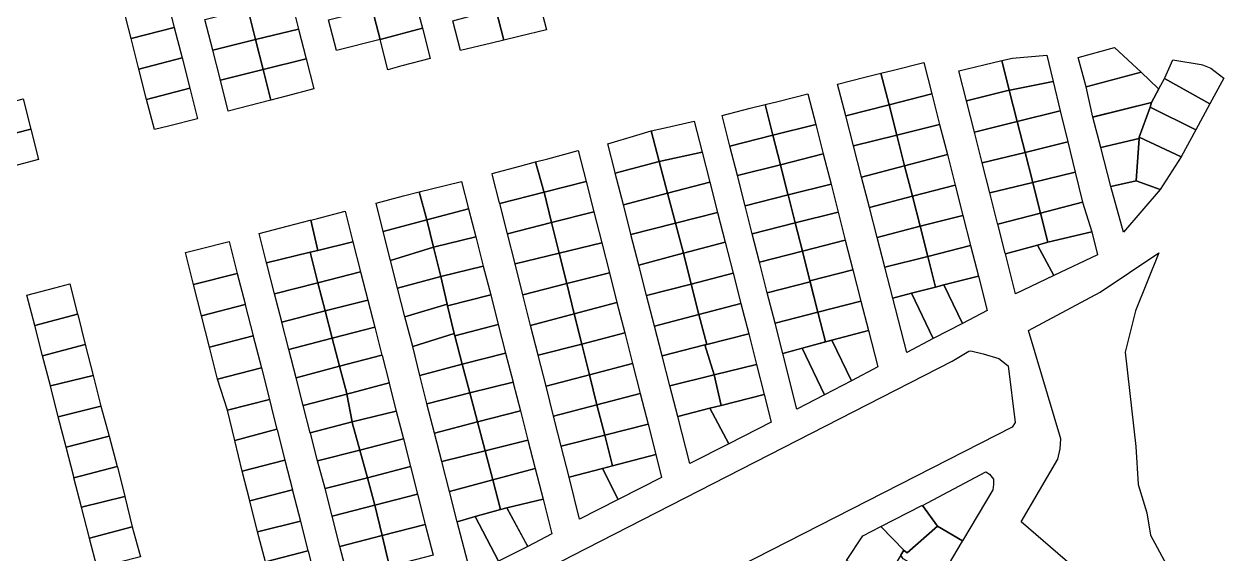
# Model space of a CAD drawing. Header units: millimetres. Extents: x 522658 to 553925, y 7796479 to 7820139.
# Drawn here: x 544265.5 to 544726.8, y 7802716.4 to 7802920 of the extents above; entities that cross this region are included whole.
import ezdxf

# ---------------------------------------------------------------- set-up
doc = ezdxf.new("R2010")
doc.units = ezdxf.units.MM
doc.layers.add('ZONA RESIDENCIAL 2 (ZR_2)', color=2, linetype='Continuous')

msp = doc.modelspace()

# ---------------------------------------------------------------- linework, layer by layer
at = {"layer": 'ZONA RESIDENCIAL 2 (ZR_2)'}
for points in [[(544323.22, 7802918.75), (544306.63, 7802914.49), (544303.47, 7802926.83), (544320.09, 7802930.98), (544323.22, 7802918.75)], [(544371.05, 7802918.11), (544354.53, 7802914.06), (544351.57, 7802925.87), (544368.02, 7802929.99), (544371.05, 7802918.11)], [(544399.3, 7802925.87), (544415.66, 7802930), (544418.62, 7802918.38), (544402.34, 7802914.15), (544399.3, 7802925.87)], [(544446.88, 7802925.69), (544463.25, 7802929.7), (544466.31, 7802917.74), (544455.69, 7802915.21), (544449.96, 7802913.85), (544446.88, 7802925.69)], [(544354.53, 7802914.06), (544338.05, 7802910.01), (544335.05, 7802921.74), (544351.57, 7802925.87), (544354.53, 7802914.06)], [(544382.55, 7802921.64), (544399.3, 7802925.87), (544402.34, 7802914.15), (544385.59, 7802909.8), (544382.55, 7802921.64)], [(544430.38, 7802921.32), (544446.88, 7802925.69), (544449.96, 7802913.85), (544445.23, 7802912.72), (544433.3, 7802909.88), (544430.38, 7802921.32)], [(544326.24, 7802906.98), (544309.66, 7802902.64), (544306.63, 7802914.49), (544323.22, 7802918.75), (544326.24, 7802906.98)], [(544373.95, 7802906.71), (544357.41, 7802902.57), (544354.53, 7802914.06), (544371.05, 7802918.11), (544373.95, 7802906.71)], [(544402.34, 7802914.15), (544418.62, 7802918.38), (544421.57, 7802906.82), (544410.75, 7802903.91), (544405.37, 7802902.47), (544402.34, 7802914.15)], [(544357.41, 7802902.57), (544341, 7802898.46), (544338.05, 7802910.01), (544354.53, 7802914.06), (544357.41, 7802902.57)], [(544670.69, 7802907.18), (544684.75, 7802911.06), (544694.89, 7802901.5), (544673.82, 7802895.93), (544670.69, 7802907.18)], [(544329.22, 7802895.36), (544312.63, 7802891.03), (544309.66, 7802902.64), (544326.24, 7802906.98), (544329.22, 7802895.36)], [(544357.41, 7802902.57), (544373.95, 7802906.71), (544376.91, 7802895.09), (544366.32, 7802892.36), (544360.36, 7802890.82), (544357.41, 7802902.57)], [(544644.23, 7802894.61), (544641.35, 7802905.96), (544645.53, 7802906.97), (544658.66, 7802908.1), (544661.11, 7802898), (544644.42, 7802894.66), (544644.23, 7802894.61)], [(544341, 7802898.46), (544357.41, 7802902.57), (544360.36, 7802890.82), (544344.02, 7802886.61), (544341, 7802898.46)], [(544598.01, 7802888.99), (544594.9, 7802901.13), (544599.69, 7802902.33), (544611.37, 7802905.25), (544614.47, 7802893.15), (544598.01, 7802888.99)], [(544644.23, 7802894.61), (544627.82, 7802890.46), (544624.86, 7802902.1), (544634.44, 7802904.31), (544641.35, 7802905.96), (544644.23, 7802894.61)], [(544721.28, 7802889.34), (544703.88, 7802899.14), (544703.99, 7802899.35), (544707.08, 7802906.33), (544717.98, 7802904.53), (544718.49, 7802904.33), (544719.79, 7802903.84), (544721.7, 7802903.11), (544726.79, 7802899.23), (544721.28, 7802889.34)], [(544598.01, 7802888.99), (544581.39, 7802884.8), (544578.25, 7802896.97), (544588.71, 7802899.58), (544594.9, 7802901.13), (544598.01, 7802888.99)], [(544647.28, 7802882.6), (544644.23, 7802894.61), (544644.42, 7802894.66), (544661.11, 7802898), (544663.85, 7802886.71), (544647.28, 7802882.6)], [(544673.82, 7802895.93), (544694.89, 7802901.5), (544701.54, 7802895.24), (544701.71, 7802895.08), (544698.98, 7802889.88), (544676.62, 7802884.35), (544676.41, 7802884.29), (544673.82, 7802895.93)], [(544721.28, 7802889.34), (544716, 7802879.39), (544698.41, 7802888.03), (544698.98, 7802889.88), (544701.71, 7802895.08), (544703.88, 7802899.14), (544721.28, 7802889.34)], [(544312.63, 7802891.03), (544329.22, 7802895.36), (544332.22, 7802883.66), (544321.01, 7802880.82), (544315.59, 7802879.46), (544312.63, 7802891.03)], [(544569.86, 7802881.42), (544553.37, 7802877.29), (544550.36, 7802889.08), (544555.25, 7802890.31), (544566.85, 7802893.22), (544569.86, 7802881.42)], [(544600.98, 7802877.36), (544598.01, 7802888.99), (544614.47, 7802893.15), (544617.48, 7802881.4), (544600.98, 7802877.36)], [(544647.28, 7802882.6), (544630.86, 7802878.53), (544627.82, 7802890.46), (544644.23, 7802894.61), (544647.28, 7802882.6)], [(544268.07, 7802879.7), (544251.47, 7802875.39), (544248.52, 7802886.95), (544265.12, 7802891.26), (544268.07, 7802879.7)], [(544553.37, 7802877.29), (544536.82, 7802873.14), (544533.81, 7802884.93), (544544.68, 7802887.66), (544550.36, 7802889.08), (544553.37, 7802877.29)], [(544600.98, 7802877.36), (544584.36, 7802873.28), (544581.39, 7802884.8), (544598.01, 7802888.99), (544600.98, 7802877.36)], [(544698.41, 7802888.03), (544694.22, 7802876.59), (544694.13, 7802876.1), (544679.45, 7802872.61), (544676.41, 7802884.29), (544698.98, 7802889.88), (544698.41, 7802888.03)], [(544694.22, 7802876.59), (544698.41, 7802888.03), (544716, 7802879.39), (544710.34, 7802868.98), (544694.22, 7802876.59)], [(544650.3, 7802870.73), (544647.28, 7802882.6), (544663.85, 7802886.71), (544666.76, 7802874.73), (544650.3, 7802870.73)], [(544251.47, 7802875.39), (544268.07, 7802879.7), (544271.05, 7802868.04), (544254.46, 7802863.69), (544251.47, 7802875.39)], [(544509.65, 7802867.19), (544492.78, 7802862.73), (544492.58, 7802863.49), (544489.87, 7802874.05), (544501.09, 7802877.37), (544506.52, 7802878.98), (544509.65, 7802867.19)], [(544526.19, 7802870.77), (544509.65, 7802867.19), (544506.52, 7802878.98), (544511.29, 7802880.04), (544523.14, 7802882.66), (544526.19, 7802870.77)], [(544572.76, 7802870.1), (544556.26, 7802865.96), (544553.37, 7802877.29), (544569.86, 7802881.42), (544572.76, 7802870.1)], [(544604, 7802865.55), (544600.98, 7802877.36), (544617.48, 7802881.4), (544620.44, 7802869.87), (544604, 7802865.55)], [(544650.3, 7802870.73), (544633.86, 7802866.73), (544630.86, 7802878.53), (544647.28, 7802882.6), (544650.3, 7802870.73)], [(544556.26, 7802865.96), (544539.71, 7802861.81), (544536.82, 7802873.14), (544553.37, 7802877.29), (544556.26, 7802865.96)], [(544604, 7802865.55), (544587.48, 7802861.21), (544584.36, 7802873.28), (544600.98, 7802877.36), (544604, 7802865.55)], [(544653.24, 7802859.17), (544650.3, 7802870.73), (544666.76, 7802874.73), (544669.58, 7802863.14), (544653.24, 7802859.17)], [(544692.97, 7802859.73), (544683.33, 7802857.65), (544679.45, 7802872.61), (544694.13, 7802876.1), (544692.97, 7802859.73)], [(544692.97, 7802859.73), (544694.13, 7802876.1), (544694.22, 7802876.59), (544710.34, 7802868.98), (544702.23, 7802856.45), (544692.97, 7802859.73)], [(544481.55, 7802859.59), (544465.4, 7802855.42), (544465.36, 7802855.6), (544465.34, 7802855.67), (544462.12, 7802867.06), (544466.81, 7802868.3), (544478.54, 7802871.39), (544481.55, 7802859.59)], [(544509.65, 7802867.19), (544526.19, 7802870.77), (544529.15, 7802859.22), (544512.83, 7802855), (544509.65, 7802867.19)], [(544575.72, 7802858.51), (544559.22, 7802854.38), (544559.18, 7802854.53), (544556.26, 7802865.96), (544572.76, 7802870.1), (544575.72, 7802858.51)], [(544606.99, 7802853.89), (544604, 7802865.55), (544620.44, 7802869.87), (544623.44, 7802858.17), (544606.99, 7802853.89)], [(544653.24, 7802859.17), (544636.8, 7802855.17), (544633.86, 7802866.73), (544650.3, 7802870.73), (544653.24, 7802859.17)], [(544465.4, 7802855.42), (544448.36, 7802851.02), (544448.27, 7802851.39), (544445.62, 7802861.82), (544445.42, 7802862.65), (544456.12, 7802865.48), (544462.12, 7802867.06), (544465.34, 7802855.67), (544465.36, 7802855.6), (544465.4, 7802855.42)], [(544492.78, 7802862.73), (544509.65, 7802867.19), (544512.83, 7802855), (544495.88, 7802850.61), (544492.78, 7802862.73)], [(544559.22, 7802854.38), (544542.67, 7802850.22), (544539.71, 7802861.81), (544556.26, 7802865.96), (544559.18, 7802854.53), (544559.22, 7802854.38)], [(544606.99, 7802853.89), (544590.48, 7802849.6), (544587.48, 7802861.21), (544604, 7802865.55), (544606.99, 7802853.89)], [(544672.4, 7802851.64), (544656.24, 7802847.38), (544656.15, 7802847.71), (544653.24, 7802859.17), (544669.58, 7802863.14), (544672.4, 7802851.64)], [(544420.28, 7802844.77), (544417.4, 7802855.56), (544422.1, 7802856.75), (544433.69, 7802859.52), (544436.38, 7802849.02), (544420.28, 7802844.77)], [(544465.4, 7802855.42), (544481.55, 7802859.59), (544484.54, 7802847.85), (544468.31, 7802843.75), (544465.4, 7802855.42)], [(544532.11, 7802847.66), (544515.94, 7802843.52), (544512.83, 7802855), (544529.15, 7802859.22), (544532.11, 7802847.66)], [(544578.45, 7802847.81), (544561.97, 7802843.6), (544559.22, 7802854.38), (544575.72, 7802858.51), (544578.45, 7802847.81)], [(544609.95, 7802842.31), (544606.99, 7802853.89), (544623.44, 7802858.17), (544626.43, 7802846.51), (544609.95, 7802842.31)], [(544656.24, 7802847.38), (544639.84, 7802843.2), (544639.78, 7802843.43), (544636.8, 7802855.17), (544653.24, 7802859.17), (544656.15, 7802847.71), (544656.24, 7802847.38)], [(544683.33, 7802857.65), (544692.97, 7802859.73), (544702.23, 7802856.45), (544688.14, 7802840.01), (544683.33, 7802857.65)], [(544403.52, 7802840.34), (544400.8, 7802851.22), (544411.43, 7802854.05), (544417.4, 7802855.56), (544420.28, 7802844.77), (544403.52, 7802840.34)], [(544448.36, 7802851.02), (544465.4, 7802855.42), (544468.31, 7802843.75), (544451.3, 7802839.45), (544448.36, 7802851.02)], [(544515.94, 7802843.52), (544498.82, 7802839.14), (544498.74, 7802839.47), (544495.88, 7802850.61), (544512.83, 7802855), (544515.94, 7802843.52)], [(544561.97, 7802843.6), (544545.44, 7802839.37), (544542.67, 7802850.22), (544559.22, 7802854.38), (544561.97, 7802843.6)], [(544609.95, 7802842.31), (544593.47, 7802838.05), (544590.48, 7802849.6), (544606.99, 7802853.89), (544609.95, 7802842.31)], [(544656.24, 7802847.38), (544672.4, 7802851.64), (544675.98, 7802840.2), (544659.13, 7802836.2), (544656.24, 7802847.38)], [(544378.43, 7802833.08), (544375.69, 7802844.68), (544378.27, 7802845.35), (544388.94, 7802848.09), (544391.94, 7802836.37), (544378.43, 7802833.08)], [(544422.85, 7802834.27), (544420.28, 7802844.77), (544436.38, 7802849.02), (544439.13, 7802838.3), (544422.85, 7802834.27)], [(544487.56, 7802836.01), (544471.23, 7802832.01), (544468.31, 7802843.75), (544484.54, 7802847.85), (544487.56, 7802836.01)], [(544515.94, 7802843.52), (544532.11, 7802847.66), (544535.02, 7802836.27), (544519.05, 7802832.02), (544515.94, 7802843.52)], [(544581.21, 7802836.99), (544564.74, 7802832.75), (544561.97, 7802843.6), (544578.45, 7802847.81), (544581.21, 7802836.99)], [(544612.9, 7802830.77), (544609.95, 7802842.31), (544626.43, 7802846.51), (544629.4, 7802834.94), (544612.9, 7802830.77)], [(544659.13, 7802836.2), (544655.08, 7802835.11), (544642.75, 7802831.78), (544642.69, 7802832.02), (544639.84, 7802843.2), (544656.24, 7802847.38), (544659.13, 7802836.2)], [(544378.43, 7802833.08), (544375.5, 7802832.37), (544358.74, 7802828.29), (544355.84, 7802839.58), (544366.65, 7802842.36), (544375.49, 7802844.63), (544375.69, 7802844.68), (544378.43, 7802833.08)], [(544403.52, 7802840.34), (544420.28, 7802844.77), (544422.85, 7802834.27), (544406.36, 7802829.21), (544403.52, 7802840.34)], [(544471.23, 7802832.01), (544454.24, 7802827.86), (544451.3, 7802839.45), (544468.31, 7802843.75), (544471.23, 7802832.01)], [(544498.82, 7802839.14), (544515.94, 7802843.52), (544519.05, 7802832.02), (544518.82, 7802831.96), (544501.83, 7802827.43), (544498.82, 7802839.14)], [(544564.74, 7802832.75), (544548.21, 7802828.49), (544545.44, 7802839.37), (544561.97, 7802843.6), (544564.74, 7802832.75)], [(544612.9, 7802830.77), (544596.42, 7802826.61), (544593.47, 7802838.05), (544609.95, 7802842.31), (544612.9, 7802830.77)], [(544425.71, 7802823.09), (544422.85, 7802834.27), (544439.13, 7802838.3), (544442.05, 7802826.95), (544425.71, 7802823.09)], [(544661.4, 7802823.36), (544655.08, 7802835.11), (544659.13, 7802836.2), (544675.98, 7802840.2), (544678.16, 7802831.41), (544661.4, 7802823.36)], [(544332.75, 7802833.54), (544344.31, 7802836.49), (544347.45, 7802824.2), (544330.67, 7802819.91), (544327.53, 7802832.21), (544332.75, 7802833.54)], [(544378.48, 7802820.65), (544375.5, 7802832.37), (544378.43, 7802833.08), (544391.94, 7802836.37), (544394.88, 7802824.86), (544378.48, 7802820.65)], [(544409.08, 7802818.54), (544406.36, 7802829.21), (544422.85, 7802834.27), (544425.71, 7802823.09), (544409.08, 7802818.54)], [(544490.51, 7802824.44), (544474.14, 7802820.31), (544471.23, 7802832.01), (544487.56, 7802836.01), (544490.51, 7802824.44)], [(544521.91, 7802820.11), (544519.05, 7802832.02), (544535.02, 7802836.27), (544538.09, 7802824.29), (544521.91, 7802820.11)], [(544567.74, 7802820.96), (544551.22, 7802816.7), (544548.21, 7802828.49), (544564.74, 7802832.75), (544567.63, 7802821.39), (544567.74, 7802820.96)], [(544584.11, 7802825.64), (544567.63, 7802821.39), (544564.74, 7802832.75), (544581.21, 7802836.99), (544584.11, 7802825.64)], [(544615.93, 7802818.96), (544612.9, 7802830.77), (544629.4, 7802834.94), (544632.41, 7802823.21), (544619.12, 7802819.78), (544615.93, 7802818.96)], [(544661.4, 7802823.36), (544646.67, 7802816.35), (544642.75, 7802831.78), (544655.08, 7802835.11), (544661.4, 7802823.36)], [(544378.48, 7802820.65), (544361.81, 7802816.36), (544358.85, 7802827.87), (544358.74, 7802828.29), (544375.5, 7802832.37), (544378.48, 7802820.65)], [(544474.14, 7802820.31), (544457.24, 7802816.05), (544454.24, 7802827.86), (544471.23, 7802832.01), (544474.14, 7802820.31)], [(544521.91, 7802820.11), (544504.84, 7802815.71), (544501.83, 7802827.43), (544518.82, 7802831.96), (544519.05, 7802832.02), (544521.91, 7802820.11)], [(544615.93, 7802818.96), (544606.66, 7802816.57), (544599.49, 7802814.72), (544596.42, 7802826.61), (544612.9, 7802830.77), (544615.93, 7802818.96)], [(544692.84, 7802757.75), (544693.79, 7802743.15), (544697.13, 7802732.19), (544698.55, 7802723.62), (544713.16, 7802696.67), (544723.74, 7802675.72), (544721.2, 7802666.32), (544648.83, 7802728.77), (544662.91, 7802752.91), (544663.76, 7802756.77), (544664.1, 7802760.71), (544651.68, 7802802.28), (544679.23, 7802817.04), (544701.72, 7802832.12), (544692.83, 7802809.82), (544688.86, 7802793.94), (544692.84, 7802757.75)], [(544350.49, 7802812.3), (544333.73, 7802807.9), (544330.67, 7802819.91), (544347.45, 7802824.2), (544350.44, 7802812.51), (544350.49, 7802812.3)], [(544381.27, 7802809.79), (544378.48, 7802820.65), (544394.88, 7802824.86), (544397.66, 7802814), (544381.27, 7802809.79)], [(544428.3, 7802811.75), (544428.14, 7802812.38), (544425.71, 7802823.09), (544442.05, 7802826.95), (544444.88, 7802815.94), (544428.3, 7802811.75)], [(544493.41, 7802813.09), (544477.02, 7802808.71), (544474.14, 7802820.31), (544490.51, 7802824.44), (544493.41, 7802813.09)], [(544521.91, 7802820.11), (544538.09, 7802824.29), (544541.08, 7802812.61), (544524.96, 7802808.4), (544521.91, 7802820.11)], [(544587.19, 7802813.58), (544570.71, 7802809.33), (544567.63, 7802821.39), (544584.11, 7802825.64), (544587.19, 7802813.58)], [(544286.1, 7802808.53), (544269.62, 7802804.25), (544266.63, 7802815.88), (544277.34, 7802818.71), (544283.08, 7802820.22), (544286.1, 7802808.53)], [(544381.27, 7802809.79), (544364.6, 7802805.5), (544364.57, 7802805.6), (544361.81, 7802816.36), (544378.48, 7802820.65), (544381.27, 7802809.79)], [(544411.88, 7802807.57), (544409.08, 7802818.54), (544425.71, 7802823.09), (544428.14, 7802812.38), (544411.88, 7802807.57)], [(544477.02, 7802808.71), (544460.24, 7802804.22), (544457.24, 7802816.05), (544474.14, 7802820.31), (544477.02, 7802808.71)], [(544504.84, 7802815.71), (544521.91, 7802820.11), (544524.96, 7802808.4), (544507.86, 7802803.92), (544504.84, 7802815.71)], [(544551.22, 7802816.7), (544567.74, 7802820.96), (544570.71, 7802809.33), (544554.19, 7802805.07), (544551.22, 7802816.7)], [(544615.04, 7802799.16), (544606.66, 7802816.57), (544615.93, 7802818.96), (544619.12, 7802819.78), (544626.2, 7802804.99), (544615.04, 7802799.16)], [(544626.2, 7802804.99), (544619.12, 7802819.78), (544632.41, 7802823.21), (544635.8, 7802810), (544626.2, 7802804.99)], [(544430.83, 7802801.15), (544428.3, 7802811.75), (544444.88, 7802815.94), (544447.79, 7802804.59), (544431.07, 7802800.22), (544430.83, 7802801.15)], [(544615.04, 7802799.16), (544604.87, 7802793.85), (544599.49, 7802814.72), (544606.66, 7802816.57), (544615.04, 7802799.16)], [(544353.56, 7802800.29), (544336.79, 7802795.9), (544333.73, 7802807.9), (544350.49, 7802812.3), (544350.52, 7802812.19), (544353.56, 7802800.29)], [(544383.96, 7802799.33), (544383.42, 7802799.19), (544367.29, 7802795.04), (544364.6, 7802805.5), (544381.27, 7802809.79), (544383.96, 7802799.33)], [(544383.96, 7802799.33), (544381.27, 7802809.79), (544397.66, 7802814), (544400.34, 7802803.54), (544383.96, 7802799.33)], [(544428.3, 7802811.75), (544430.83, 7802801.15), (544414.92, 7802796.2), (544411.88, 7802807.57), (544428.14, 7802812.38), (544428.3, 7802811.75)], [(544496.4, 7802801.37), (544479.91, 7802797.1), (544477.02, 7802808.71), (544493.41, 7802813.09), (544496.4, 7802801.37)], [(544524.96, 7802808.4), (544541.08, 7802812.61), (544544.06, 7802800.97), (544527.95, 7802796.9), (544524.96, 7802808.4)], [(544570.71, 7802809.33), (544587.19, 7802813.58), (544590.08, 7802802.29), (544573.63, 7802797.89), (544570.71, 7802809.33)], [(544289.04, 7802796.86), (544272.64, 7802792.51), (544269.62, 7802804.25), (544286.1, 7802808.53), (544286.12, 7802808.46), (544289.04, 7802796.86)], [(544479.91, 7802797.1), (544463.15, 7802792.76), (544460.24, 7802804.22), (544477.02, 7802808.71), (544479.91, 7802797.1)], [(544527.23, 7802796.72), (544510.77, 7802792.58), (544507.86, 7802803.92), (544524.96, 7802808.4), (544527.95, 7802796.9), (544527.23, 7802796.72)], [(544554.19, 7802805.07), (544570.71, 7802809.33), (544573.63, 7802797.89), (544557.15, 7802793.48), (544554.19, 7802805.07)], [(544403.08, 7802792.83), (544386.79, 7802788.54), (544383.96, 7802799.33), (544400.34, 7802803.54), (544403.08, 7802792.83)], [(544430.83, 7802801.15), (544431.07, 7802800.22), (544433.94, 7802789.33), (544417.64, 7802785.01), (544414.92, 7802796.2), (544430.83, 7802801.15)], [(544431.07, 7802800.22), (544447.79, 7802804.59), (544450.61, 7802793.6), (544433.94, 7802789.33), (544431.07, 7802800.22)], [(544479.91, 7802797.1), (544496.4, 7802801.37), (544499.41, 7802789.59), (544482.85, 7802785.28), (544479.91, 7802797.1)], [(544547.07, 7802789.2), (544530.82, 7802785.23), (544527.23, 7802796.72), (544527.95, 7802796.9), (544544.06, 7802800.97), (544547.07, 7802789.2)], [(544583.53, 7802782.99), (544575.98, 7802798.52), (544590.08, 7802802.29), (544593.66, 7802788.28), (544583.53, 7802782.99)], [(544292.01, 7802785.06), (544275.61, 7802780.98), (544272.64, 7802792.51), (544289.04, 7802796.86), (544292.01, 7802785.06)], [(544336.79, 7802795.9), (544353.56, 7802800.29), (544353.61, 7802800.09), (544356.72, 7802787.89), (544339.92, 7802783.6), (544336.79, 7802795.9)], [(544386.79, 7802788.54), (544370.09, 7802784.15), (544367.29, 7802795.04), (544383.42, 7802799.19), (544383.96, 7802799.33), (544386.79, 7802788.54)], [(544463.15, 7802792.76), (544479.91, 7802797.1), (544482.85, 7802785.28), (544466.15, 7802780.94), (544463.15, 7802792.76)], [(544510.77, 7802792.58), (544527.23, 7802796.72), (544530.82, 7802785.23), (544513.73, 7802781.05), (544510.77, 7802792.58)], [(544583.53, 7802782.99), (544573.26, 7802777.62), (544564.58, 7802795.47), (544575.98, 7802798.52), (544583.53, 7802782.99)], [(544645.32, 7802765.11), (544386.03, 7802632.81), (544289.51, 7802583.6), (544255.75, 7802601.17), (544281.15, 7802614.61), (544389.95, 7802670.91), (544476.31, 7802715.89), (544622.25, 7802790.51), (544628.65, 7802794.32), (544629.53, 7802794.47), (544634.25, 7802793.28), (544640.2, 7802791.54), (544643.77, 7802788.72), (544646.47, 7802766.89), (544645.32, 7802765.11)], [(544405.82, 7802782.16), (544389.57, 7802777.88), (544389.53, 7802778.08), (544386.79, 7802788.54), (544403.08, 7802792.83), (544403.13, 7802792.64), (544405.82, 7802782.16)], [(544436.86, 7802778.28), (544433.94, 7802789.33), (544450.61, 7802793.6), (544453.47, 7802782.46), (544436.86, 7802778.28)], [(544573.26, 7802777.62), (544562.62, 7802772.06), (544557.15, 7802793.48), (544564.58, 7802795.47), (544573.26, 7802777.62)], [(544343.65, 7802771.67), (544339.92, 7802783.6), (544356.72, 7802787.89), (544359.81, 7802775.79), (544343.65, 7802771.67)], [(544389.57, 7802777.88), (544372.83, 7802773.47), (544370.09, 7802784.15), (544386.79, 7802788.54), (544389.53, 7802778.08), (544389.57, 7802777.88)], [(544436.86, 7802778.28), (544420.3, 7802774.11), (544420.28, 7802774.18), (544417.64, 7802785.01), (544433.94, 7802789.33), (544436.86, 7802778.28)], [(544485.72, 7802773.74), (544482.85, 7802785.28), (544499.41, 7802789.59), (544502.36, 7802778.04), (544485.72, 7802773.74)], [(544550.01, 7802777.74), (544533.55, 7802773.51), (544530.83, 7802785.22), (544547.07, 7802789.2), (544550.01, 7802777.74)], [(544295.05, 7802773.27), (544294.98, 7802773.25), (544278.67, 7802769.09), (544275.61, 7802780.98), (544292.01, 7802785.06), (544295.05, 7802773.27)], [(544389.57, 7802777.88), (544405.82, 7802782.16), (544405.87, 7802781.95), (544408.59, 7802771.3), (544391.64, 7802767.15), (544389.57, 7802777.88)], [(544439.79, 7802767.17), (544436.86, 7802778.28), (544453.47, 7802782.46), (544453.53, 7802782.24), (544456.29, 7802771.49), (544439.79, 7802767.17)], [(544485.72, 7802773.74), (544469.07, 7802769.44), (544466.15, 7802780.94), (544482.85, 7802785.28), (544485.72, 7802773.74)], [(544533.55, 7802773.51), (544529.19, 7802772.39), (544516.77, 7802769.2), (544513.73, 7802781.05), (544530.83, 7802785.22), (544533.55, 7802773.51)], [(544372.83, 7802773.47), (544389.57, 7802777.88), (544391.64, 7802767.15), (544375.52, 7802763.01), (544372.83, 7802773.47)], [(544439.79, 7802767.17), (544423.23, 7802762.83), (544420.3, 7802774.11), (544436.86, 7802778.28), (544439.79, 7802767.17)], [(544505.37, 7802766.24), (544488.73, 7802762.03), (544485.72, 7802773.74), (544502.36, 7802778.04), (544505.37, 7802766.24)], [(544533.55, 7802773.51), (544550.01, 7802777.74), (544552.75, 7802767.04), (544536.46, 7802758.79), (544529.19, 7802772.39), (544533.55, 7802773.51)], [(544298.19, 7802761.69), (544281.66, 7802757.46), (544278.67, 7802769.09), (544294.98, 7802773.25), (544295.05, 7802773.27), (544298.19, 7802761.69)], [(544346.48, 7802760.04), (544343.65, 7802771.67), (544359.81, 7802775.79), (544361.44, 7802769.41), (544362.72, 7802764.4), (544346.48, 7802760.04)], [(544488.73, 7802762.03), (544472.02, 7802757.8), (544470.75, 7802762.83), (544469.07, 7802769.44), (544485.72, 7802773.74), (544488.73, 7802762.03)], [(544391.64, 7802767.15), (544408.59, 7802771.3), (544411.32, 7802760.65), (544394.58, 7802756.35), (544391.68, 7802766.96), (544391.64, 7802767.15)], [(544442.71, 7802756.08), (544439.79, 7802767.17), (544456.29, 7802771.49), (544459.18, 7802760.21), (544442.71, 7802756.08)], [(544516.77, 7802769.2), (544529.19, 7802772.39), (544536.46, 7802758.79), (544521.4, 7802751.16), (544516.77, 7802769.2)], [(544349.35, 7802748.26), (544346.48, 7802760.04), (544362.72, 7802764.4), (544362.8, 7802764.09), (544365.77, 7802752.45), (544349.35, 7802748.26)], [(544375.52, 7802763.01), (544391.64, 7802767.15), (544391.68, 7802766.96), (544394.58, 7802756.35), (544378.3, 7802752.17), (544375.57, 7802762.82), (544375.54, 7802762.91), (544375.52, 7802763.01)], [(544442.71, 7802756.08), (544426.07, 7802751.9), (544423.23, 7802762.83), (544439.79, 7802767.17), (544442.71, 7802756.08)], [(544488.73, 7802762.03), (544505.37, 7802766.24), (544508.33, 7802754.67), (544491.74, 7802750.3), (544488.73, 7802762.03)], [(544301.33, 7802750.06), (544284.7, 7802745.66), (544284.59, 7802746.09), (544281.66, 7802757.46), (544298.19, 7802761.69), (544301.33, 7802750.06)], [(544397.47, 7802745.72), (544394.58, 7802756.35), (544411.32, 7802760.65), (544414.05, 7802749.98), (544397.47, 7802745.72)], [(544445.65, 7802744.9), (544442.71, 7802756.08), (544459.18, 7802760.21), (544461.99, 7802749.26), (544445.65, 7802744.9)], [(544487.85, 7802749.28), (544475.01, 7802745.9), (544472.02, 7802757.8), (544488.73, 7802762.03), (544491.74, 7802750.3), (544487.85, 7802749.28)], [(544378.3, 7802752.17), (544394.58, 7802756.35), (544397.47, 7802745.72), (544381.21, 7802741.54), (544378.3, 7802752.17)], [(544445.65, 7802744.9), (544429.04, 7802740.46), (544426.07, 7802751.9), (544442.71, 7802756.08), (544445.65, 7802744.9)], [(544493.94, 7802737.35), (544487.85, 7802749.28), (544491.74, 7802750.3), (544508.33, 7802754.67), (544510.58, 7802745.87), (544493.94, 7802737.35)], [(544304.19, 7802738.55), (544287.61, 7802734.37), (544284.7, 7802745.66), (544301.33, 7802750.06), (544301.37, 7802749.93), (544304.19, 7802738.55)], [(544368.69, 7802741.03), (544352.27, 7802736.82), (544349.35, 7802748.26), (544365.77, 7802752.45), (544368.69, 7802741.03)], [(544400.33, 7802735.21), (544397.47, 7802745.72), (544414.05, 7802749.98), (544416.75, 7802739.43), (544400.33, 7802735.21)], [(544381.21, 7802741.54), (544397.47, 7802745.72), (544400.33, 7802735.21), (544383.92, 7802730.99), (544381.21, 7802741.54)], [(544465.02, 7802737.48), (544451.12, 7802734.11), (544448.72, 7802733.53), (544448.66, 7802733.51), (544445.65, 7802744.9), (544461.99, 7802749.26), (544465.02, 7802737.48)], [(544475.01, 7802745.9), (544487.85, 7802749.28), (544493.94, 7802737.35), (544479.08, 7802729.75), (544475.01, 7802745.9)], [(544637.94, 7802741.08), (544626.23, 7802721.49), (544616.64, 7802727.08), (544610.89, 7802735.11), (544635.18, 7802747.93), (544635.92, 7802747.56), (544636.6, 7802747.08), (544637.2, 7802746.51), (544637.71, 7802745.85), (544638.12, 7802745.13), (544638.2, 7802743.1), (544637.94, 7802741.08)], [(544371.74, 7802729.07), (544355.3, 7802724.98), (544352.27, 7802736.82), (544368.69, 7802741.03), (544368.73, 7802740.86), (544371.74, 7802729.07)], [(544448.66, 7802733.51), (544438.95, 7802730.77), (544432.06, 7802728.82), (544429.04, 7802740.46), (544445.65, 7802744.9), (544448.66, 7802733.51)], [(544307.07, 7802726.91), (544290.67, 7802722.45), (544287.61, 7802734.37), (544304.19, 7802738.55), (544307.07, 7802726.91)], [(544403.12, 7802723.53), (544400.33, 7802735.21), (544416.75, 7802739.43), (544419.72, 7802727.8), (544403.12, 7802723.53)], [(544451.12, 7802734.11), (544465.02, 7802737.48), (544468.43, 7802724.19), (544459.16, 7802719.31), (544451.12, 7802734.11)], [(544383.92, 7802730.99), (544400.33, 7802735.21), (544403.12, 7802723.53), (544386.91, 7802719.36), (544383.92, 7802730.99)], [(544447.93, 7802713.66), (544438.95, 7802730.77), (544448.66, 7802733.51), (544448.72, 7802733.53), (544451.12, 7802734.11), (544458.19, 7802721.09), (544459.16, 7802719.31), (544447.93, 7802713.66)], [(544616.64, 7802727.08), (544604.95, 7802716.85), (544604, 7802717.69), (544594.82, 7802726.97), (544610.68, 7802735), (544610.89, 7802735.11), (544616.64, 7802727.08)], [(544310.21, 7802715.32), (544293.59, 7802711.13), (544290.69, 7802722.39), (544290.67, 7802722.45), (544307.07, 7802726.91), (544307.1, 7802726.8), (544310.21, 7802715.32)], [(544374.64, 7802717.69), (544358.26, 7802713.4), (544355.3, 7802724.98), (544371.74, 7802729.07), (544374.64, 7802717.69)], [(544422.74, 7802716.01), (544408.89, 7802712.37), (544406.04, 7802711.62), (544403.12, 7802723.53), (544419.72, 7802727.8), (544422.74, 7802716.01)], [(544447.93, 7802713.66), (544437.4, 7802708.35), (544437.25, 7802708.86), (544432.06, 7802728.82), (544438.95, 7802730.77), (544447.93, 7802713.66)], [(544603.75, 7802717.94), (544602.55, 7802716), (544596.01, 7802705.38), (544582.03, 7802713.67), (544581.69, 7802713.91), (544587.89, 7802723.46), (544594.82, 7802726.97), (544603.75, 7802717.94)], [(544602.55, 7802716), (544603.75, 7802717.94), (544604, 7802717.69), (544604.95, 7802716.85), (544616.64, 7802727.08), (544626.23, 7802721.49), (544626.14, 7802721.34), (544617.38, 7802706.69), (544606.7, 7802712.77), (544603.47, 7802714.6), (544602.55, 7802716)], [(544406.04, 7802711.62), (544396.92, 7802709.36), (544389.92, 7802707.62), (544386.91, 7802719.36), (544403.12, 7802723.53), (544406.04, 7802711.62)], [(544358.26, 7802713.4), (544374.64, 7802717.69), (544374.69, 7802717.48), (544377.62, 7802706.03), (544361.24, 7802701.73), (544358.26, 7802713.4)]]:
    msp.add_lwpolyline(points, close=True, dxfattribs=at)

doc.saveas('drawing.dxf')
